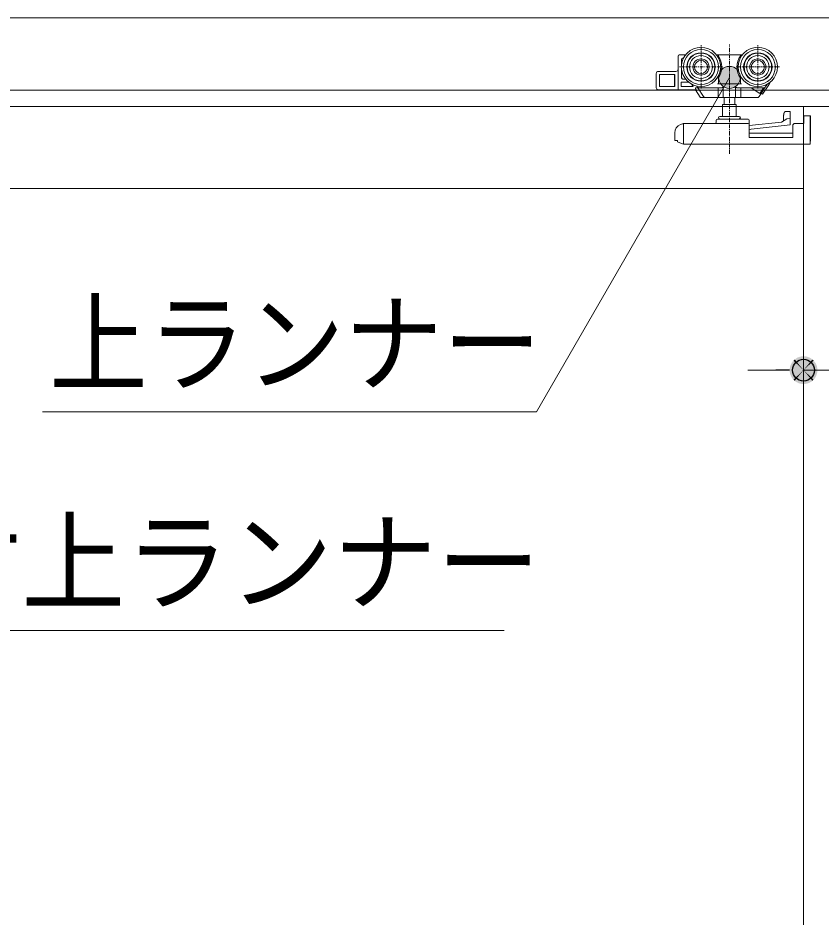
# Model space of a CAD drawing. Units: millimetres, scale not verified. Extents: x -6062 to 6062, y -3045 to 3045.
# Drawn here: x -2622.8 to -2255.5, y -11 to 400 of the extents above; entities that cross this region are included whole.
import ezdxf
from ezdxf.enums import TextEntityAlignment as Align

# ---------------------------------------------------------------- set-up
doc = ezdxf.new("R2010")
doc.units = ezdxf.units.MM
doc.header["$LTSCALE"] = 20
doc.header["$PDMODE"] = 32
doc.header["$PDSIZE"] = 10
doc.linetypes.add('USER1', pattern=[2.91, 1.76, -0.4, 0.35, -0.4])
for name, color, linetype, lineweight in [('0-0_3一般', 7, 'Continuous', 15), ('0-1_2寸法-3', 7, 'Continuous', 15), ('0-3_0', 7, 'Continuous', 25), ('0-5_2寸法-2', 7, 'Continuous', 15)]:
    doc.layers.add(name, color=color, linetype=linetype, lineweight=lineweight)
doc.layers.add('0-4_Defpoints', color=7, linetype='Continuous')
doc.styles.add('ＭＳ Ｐゴシック', font='')
doc.styles.get('ＭＳ Ｐゴシック').set_extended_font_data('MS PGothic')

# ---------------------------------------------------------------- blocks, each defined once
blk = doc.blocks.new('_Dot')
at = {"layer": '0-3_0'}
blk.add_line((-10, 0), (-20, 0), dxfattribs=at)
for points in [[(0, 0), (-8.09, 5.88), (-7.29, 6.85)], [(0, 0), (-7.29, 6.85), (-6.37, 7.71)], [(0, 0), (-6.37, 7.71), (-5.36, 8.44)], [(0, 0), (-5.36, 8.44), (-4.26, 9.05)], [(0, 0), (-4.26, 9.05), (-3.09, 9.51)], [(0, 0), (-3.09, 9.51), (-1.87, 9.82)], [(0, 0), (-1.87, 9.82), (-0.63, 9.98)], [(0, 0), (-0.63, 9.98), (0.63, 9.98)], [(0, 0), (0.63, 9.98), (1.87, 9.82)], [(0, 0), (1.87, 9.82), (3.09, 9.51)], [(0, 0), (3.09, 9.51), (4.26, 9.05)], [(0, 0), (4.26, 9.05), (5.36, 8.44)], [(0, 0), (5.36, 8.44), (6.37, 7.71)], [(0, 0), (6.37, 7.71), (7.29, 6.85)], [(0, 0), (7.29, 6.85), (8.09, 5.88)], [(0, 0), (-10, 0), (-9.92, 1.25)], [(0, 0), (-9.92, -1.25), (-10, 0)], [(0, 0), (-9.92, 1.25), (-9.69, 2.49)], [(0, 0), (-9.69, -2.49), (-9.92, -1.25)], [(0, 0), (-9.69, 2.49), (-9.3, 3.68)], [(0, 0), (-9.3, -3.68), (-9.69, -2.49)], [(0, 0), (-9.3, 3.68), (-8.76, 4.82)], [(0, 0), (-8.76, -4.82), (-9.3, -3.68)], [(0, 0), (-8.76, 4.82), (-8.09, 5.88)], [(0, 0), (-8.09, -5.88), (-8.76, -4.82)], [(0, 0), (-7.29, -6.85), (-8.09, -5.88)], [(0, 0), (-6.37, -7.71), (-7.29, -6.85)], [(0, 0), (-5.36, -8.44), (-6.37, -7.71)], [(0, 0), (-4.26, -9.05), (-5.36, -8.44)], [(0, 0), (-3.09, -9.51), (-4.26, -9.05)], [(0, 0), (-1.87, -9.82), (-3.09, -9.51)], [(0, 0), (-0.63, -9.98), (-1.87, -9.82)], [(0, 0), (0.63, -9.98), (-0.63, -9.98)], [(0, 0), (8.09, 5.88), (8.76, 4.82)], [(0, 0), (8.76, 4.82), (9.3, 3.68)], [(0, 0), (9.3, 3.68), (9.69, 2.49)], [(0, 0), (9.69, 2.49), (9.92, 1.25)], [(0, 0), (9.92, 1.25), (10, 0)], [(0, 0), (1.87, -9.82), (0.63, -9.98)], [(0, 0), (3.09, -9.51), (1.87, -9.82)], [(0, 0), (4.26, -9.05), (3.09, -9.51)], [(0, 0), (5.36, -8.44), (4.26, -9.05)], [(0, 0), (6.37, -7.71), (5.36, -8.44)], [(0, 0), (7.29, -6.85), (6.37, -7.71)], [(0, 0), (8.09, -5.88), (7.29, -6.85)], [(0, 0), (8.76, -4.82), (8.09, -5.88)], [(0, 0), (9.3, -3.68), (8.76, -4.82)], [(0, 0), (9.69, -2.49), (9.3, -3.68)], [(0, 0), (9.92, -1.25), (9.69, -2.49)], [(0, 0), (10, 0), (9.92, -1.25)]]:
    blk.add_solid(points, dxfattribs=at)
blk = doc.blocks.new('グループ-19')
at = {"layer": '0-0_3一般'}
for p, q in [((-60256.5, 8000), (8903.5, 8000)), ((-10668, 7652), (-10668, 7352)), ((-10658, 7662), (-10600.5, 7662)), ((-10315.5, 7662), (-10298, 7662)), ((-10298, 7662), (-10098, 7662)), ((-10298, 7659.3), (-10298, 7662)), ((-10298, 7659.3), (-10298, 7654.4)), ((-10298, 7654.4), (-10298, 7634.4)), ((-10098, 7662), (-10098, 7659.3)), ((-10098, 7662), (-10080.5, 7662)), ((-10098, 7654.4), (-10098, 7659.3)), ((-10098, 7634.4), (-10098, 7654.4)), ((-10636, 7578.7), (-10636, 7622)), ((-10626, 7632), (-10619.2, 7632)), ((-10868, 7362), (-10868, 7492)), ((-10688, 7512), (-10848, 7512)), ((-10838, 7482), (-10838, 7372)), ((-10698, 7482), (-10838, 7482)), ((-10701.6, 7482), (-10701.6, 7372)), ((-10698, 7372), (-10698, 7482)), ((-10636, 7452), (-10636, 7525.2)), ((-10571.1, 7412), (-10638, 7412)), ((-10638, 7412), (-10638, 7372)), ((-10600.5, 7442), (-10626, 7442)), ((-10307.8, 7452.4), (-10308, 7452.5)), ((-10298, 7398), (-10298, 7449.5)), ((-10098, 7449.5), (-10098, 7398)), ((-10088.2, 7452.4), (-10088, 7452.5)), ((-9829, 7403.9), (-9832.5, 7406.1)), ((-10848, 7342), (-10668, 7342)), ((-10838, 7372), (-10698, 7372)), ((-10638, 7372), (-10528.4, 7372)), ((-10528.4, 7372), (-10541.8, 7392.7)), ((-10497, 7342), (-10518.9, 7342)), ((-10508.9, 7362), (-10508.9, 7352)), ((-10486.1, 7362), (-10508.9, 7362)), ((-10466.4, 7276.5), (-10508.9, 7342)), ((-10492.6, 7372), (-10495.1, 7375.8)), ((-10492.6, 7372), (-10486.1, 7362)), ((-10434.2, 7282), (-10486.1, 7362)), ((-10270, 7362), (-10480.7, 7362)), ((-10301.9, 7282), (-10301.9, 7362)), ((-10254.3, 7371.5), (-10254.2, 7372)), ((-10254.2, 7372), (-10254.2, 7282)), ((-10141.8, 7282), (-10141.8, 7372)), ((-10126.5, 7362), (-10126, 7362)), ((-9879.6, 7362), (-10126, 7362)), ((-10088, 7398), (-10098, 7398)), ((-10094.1, 7282), (-10094.1, 7362)), ((-9919.2, 7310.9), (-9997.8, 7362)), ((-9919.2, 7310.9), (-9886, 7362)), ((-9854.2, 7392.7), (-9871.2, 7366.5)), ((-10427.7, 7272), (-10458, 7272)), ((-10434.2, 7282), (-10427.7, 7272)), ((-10427.7, 7272), (-10422.2, 7272)), ((-10296, 7272), (-10422.2, 7272)), ((-10296.3, 7272), (-10296, 7272)), ((-10251.9, 7272.1), (-10251.7, 7272)), ((-10247.5, 7272), (-10247.5, 7210)), ((-10148.5, 7210), (-10148.5, 7272)), ((-10144.1, 7272.1), (-10144.3, 7272)), ((-10100, 7272), (-10144.3, 7272)), ((-9943.4, 7272), (-10100, 7272)), ((-10099.7, 7272), (-10100, 7272)), ((-9918.8, 7311.1), (-9919.2, 7310.9)), ((-9907, 7311.4), (-9894.4, 7303.3)), ((-10261, 7210), (-10261, 7100)), ((-10135, 7210), (-10261, 7210)), ((-10135, 7100), (-10135, 7210)), ((-9520, 7190), (7040, 7190)), ((-9520, -39740), (-9520, 7190)), ((-9520, 7190), (-9520, -39740)), ((-10308, 7076), (-10251.3, 7076)), ((-10286, 7100), (-10110, 7100)), ((-10144.7, 7076), (-10251.3, 7076)), ((-10144.7, 7076), (-10028, 7076)), ((-9722, 7047.6), (-9672, 7079.1)), ((-9702, 7060.2), (-9702, 7112)), ((-9694.6, 7138.6), (-9694.3, 7139.2)), ((-9682.4, 7144.7), (-9682, 7144.7)), ((-9642.4, 7144.7), (-9682, 7144.7)), ((-9672, 7079.1), (-9642, 7082.3)), ((-9642, 7144.4), (-9642, 7142.8)), ((-9642, 7144.4), (-9642, 7144.4)), ((-9642, 7142.8), (-9642, 7136)), ((-9642, 7136), (-9642, 7082.3)), ((-9642, 7082.3), (-9642, 7022)), ((-9518, 7106), (-9458, 7106)), ((-9458, 7106), (-9458, 6846)), ((-9458, 7104), (-9456, 7104)), ((-9456, 7104), (-9456, 7094)), ((-9456, 6880), (-9456, 7094)), ((-10646.1, 7025.4), (-10637.4, 7028.7)), ((-10627.5, 7032.4), (-10637.4, 7028.7)), ((-10627.5, 7032.4), (-10619.7, 7035.3)), ((-10618, 7026.3), (-10618, 7026)), ((-10618, 6846), (-10618, 7026)), ((-10616.2, 7036), (-10028, 7036)), ((-10318, 7046), (-10318, 7066)), ((-10018, 7066), (-10018, 7046)), ((-10018, 7016), (-9722, 7047.6)), ((-10018, 7026), (-10018, 7046)), ((-10018, 7026), (-10018, 6908)), ((-9642, 7022), (-10000.1, 6983.7)), ((-9618, 7016), (-9618, 6908)), ((-10698, 6880), (-10698, 6950.5)), ((-9618, 6946), (-10018, 6946)), ((-9618, 6908), (-10018, 6908)), ((-10672.6, 6880), (-10698, 6880)), ((-10672.6, 6866.5), (-10672.6, 6880)), ((-10637.4, 6853.3), (-10672.6, 6866.5)), ((-10637.4, 6853.3), (-10618, 6846)), ((-10618, 6846), (-9458, 6846)), ((-25440, 6440), (-9520, 6440))]:
    blk.add_line(p, q, dxfattribs=at)
at = {"layer": '0-0_3一般', "linetype": 'USER1'}
for p, q in [((-10458, 7354), (-10458, 7750)), ((-10198, 6758.4), (-10198, 7758.4)), ((-9938, 7354), (-9938, 7750)), ((-10260, 7552), (-10656, 7552)), ((-9740, 7552), (-10136, 7552))]:
    blk.add_line(p, q, dxfattribs=at)
at = {"layer": '0-0_3一般'}
blk.add_lwpolyline([(7030, 7340), (-58550, 7340), (-58550, 8000), (7030, 8000)], close=True, dxfattribs=at)
for points in [[(-10298, 7449.5), (-10298.3, 7449.6), (-10298.5, 7449.7), (-10298.8, 7449.7), (-10299, 7449.8), (-10299.3, 7449.9), (-10299.5, 7449.9), (-10299.8, 7450), (-10300, 7450.1), (-10300.3, 7450.2), (-10300.5, 7450.2), (-10300.8, 7450.3), (-10301, 7450.4), (-10301.3, 7450.5), (-10301.5, 7450.5), (-10301.8, 7450.6), (-10302, 7450.7), (-10302.3, 7450.8), (-10302.5, 7450.8), (-10302.8, 7450.9), (-10303, 7451), (-10303.3, 7451.1), (-10303.5, 7451.1), (-10303.8, 7451.2), (-10304, 7451.3), (-10304.3, 7451.4), (-10304.5, 7451.4), (-10304.8, 7451.5), (-10305, 7451.6), (-10305.3, 7451.7), (-10305.5, 7451.7), (-10305.8, 7451.8), (-10306, 7451.9), (-10306.3, 7452), (-10306.5, 7452), (-10306.8, 7452.1), (-10307, 7452.2), (-10307.3, 7452.3), (-10307.5, 7452.3), (-10307.8, 7452.4)], [(-10098, 7449.5), (-10097.7, 7449.6), (-10097.5, 7449.7), (-10097.2, 7449.7), (-10097, 7449.8), (-10096.7, 7449.9), (-10096.5, 7449.9), (-10096.2, 7450), (-10096, 7450.1), (-10095.7, 7450.2), (-10095.5, 7450.2), (-10095.2, 7450.3), (-10095, 7450.4), (-10094.7, 7450.5), (-10094.5, 7450.5), (-10094.2, 7450.6), (-10094, 7450.7), (-10093.7, 7450.8), (-10093.5, 7450.8), (-10093.2, 7450.9), (-10093, 7451), (-10092.7, 7451.1), (-10092.5, 7451.1), (-10092.2, 7451.2), (-10092, 7451.3), (-10091.7, 7451.4), (-10091.5, 7451.4), (-10091.2, 7451.5), (-10091, 7451.6), (-10090.7, 7451.7), (-10090.5, 7451.7), (-10090.2, 7451.8), (-10090, 7451.9), (-10089.7, 7452), (-10089.5, 7452), (-10089.2, 7452.1), (-10089, 7452.2), (-10088.7, 7452.3), (-10088.5, 7452.3), (-10088.2, 7452.4)], [(-9829, 7403.9), (-9844.5, 7380.1), (-9894.4, 7303.3)], [(-10518.9, 7342), (-10668, 7342), (-10668, 7352)], [(-10098, 7398), (-10298, 7398), (-10308, 7398)], [(-10270, 7362), (-10269.5, 7362), (-10269, 7362), (-10268.5, 7362.1), (-10268, 7362.1), (-10267.5, 7362.2), (-10267, 7362.3), (-10266.4, 7362.4), (-10265.9, 7362.5), (-10265.4, 7362.6), (-10264.9, 7362.7), (-10264.4, 7362.8), (-10263.9, 7363), (-10263.4, 7363.1), (-10262.9, 7363.3), (-10262.4, 7363.5), (-10261.9, 7363.7), (-10261.3, 7363.9), (-10260.8, 7364.1), (-10260.3, 7364.3), (-10259.8, 7364.5), (-10259.3, 7364.8), (-10258.8, 7365), (-10258.4, 7365.3), (-10257.9, 7365.6), (-10257.5, 7365.9), (-10257.1, 7366.2), (-10256.8, 7366.5), (-10256.4, 7366.9), (-10256.1, 7367.2), (-10255.8, 7367.6), (-10255.6, 7368), (-10255.3, 7368.4), (-10255.1, 7368.8), (-10254.9, 7369.2), (-10254.8, 7369.6), (-10254.6, 7370.1), (-10254.5, 7370.5), (-10254.4, 7371), (-10254.3, 7371.5)], [(-10141.8, 7372), (-10141.7, 7371.5), (-10141.6, 7371), (-10141.5, 7370.5), (-10141.4, 7370.1), (-10141.2, 7369.6), (-10141.1, 7369.2), (-10140.9, 7368.8), (-10140.7, 7368.4), (-10140.4, 7368), (-10140.2, 7367.6), (-10139.9, 7367.2), (-10139.6, 7366.9), (-10139.2, 7366.5), (-10138.9, 7366.2), (-10138.5, 7365.9), (-10138.1, 7365.6), (-10137.6, 7365.3), (-10137.2, 7365), (-10136.7, 7364.8), (-10136.2, 7364.5), (-10135.7, 7364.3), (-10135.2, 7364.1), (-10134.7, 7363.9), (-10134.1, 7363.7), (-10133.6, 7363.5), (-10133.1, 7363.3), (-10132.6, 7363.1), (-10132.1, 7363), (-10131.6, 7362.8), (-10131.1, 7362.7), (-10130.6, 7362.6), (-10130.1, 7362.5), (-10129.6, 7362.4), (-10129, 7362.3), (-10128.5, 7362.2), (-10128, 7362.1), (-10127.5, 7362.1), (-10127, 7362), (-10126.5, 7362)], [(-9871.2, 7366.5), (-9908.3, 7309.4), (-9926.7, 7281.1)], [(-10301.9, 7282), (-10301.9, 7281.7), (-10301.9, 7281.3), (-10301.8, 7281), (-10301.8, 7280.7), (-10301.7, 7280.4), (-10301.7, 7280.1), (-10301.6, 7279.8), (-10301.6, 7279.4), (-10301.5, 7279.1), (-10301.4, 7278.8), (-10301.4, 7278.5), (-10301.3, 7278.2), (-10301.2, 7277.9), (-10301.1, 7277.6), (-10301, 7277.3), (-10300.9, 7276.9), (-10300.8, 7276.6), (-10300.7, 7276.3), (-10300.6, 7276), (-10300.4, 7275.7), (-10300.3, 7275.4), (-10300.2, 7275.1), (-10300, 7274.8), (-10299.8, 7274.6), (-10299.7, 7274.3), (-10299.5, 7274.1), (-10299.3, 7273.8), (-10299.1, 7273.6), (-10298.9, 7273.4), (-10298.7, 7273.2), (-10298.5, 7273), (-10298.2, 7272.9), (-10298, 7272.7), (-10297.7, 7272.6), (-10297.5, 7272.4), (-10297.2, 7272.3), (-10296.9, 7272.2), (-10296.6, 7272.1), (-10296.3, 7272)], [(-10144.3, 7272), (-10251.7, 7272), (-10296, 7272)], [(-10254.2, 7282), (-10254.2, 7281.7), (-10254.2, 7281.4), (-10254.2, 7281.2), (-10254.2, 7280.9), (-10254.2, 7280.6), (-10254.2, 7280.3), (-10254.2, 7280.1), (-10254.2, 7279.8), (-10254.2, 7279.5), (-10254.2, 7279.2), (-10254.2, 7278.9), (-10254.2, 7278.7), (-10254.2, 7278.4), (-10254.2, 7278.1), (-10254.1, 7277.8), (-10254.1, 7277.5), (-10254.1, 7277.2), (-10254.1, 7276.9), (-10254.1, 7276.7), (-10254.1, 7276.4), (-10254.1, 7276.1), (-10254.1, 7275.8), (-10254, 7275.5), (-10254, 7275.3), (-10253.9, 7275), (-10253.9, 7274.7), (-10253.8, 7274.5), (-10253.7, 7274.3), (-10253.6, 7274), (-10253.5, 7273.8), (-10253.3, 7273.6), (-10253.2, 7273.4), (-10253, 7273.2), (-10252.9, 7273), (-10252.7, 7272.8), (-10252.5, 7272.6), (-10252.3, 7272.4), (-10252.1, 7272.3), (-10251.9, 7272.1)], [(-10141.8, 7282), (-10141.8, 7281.7), (-10141.8, 7281.4), (-10141.8, 7281.2), (-10141.8, 7280.9), (-10141.8, 7280.6), (-10141.8, 7280.3), (-10141.8, 7280.1), (-10141.8, 7279.8), (-10141.8, 7279.5), (-10141.8, 7279.2), (-10141.8, 7278.9), (-10141.8, 7278.7), (-10141.8, 7278.4), (-10141.8, 7278.1), (-10141.9, 7277.8), (-10141.9, 7277.5), (-10141.9, 7277.2), (-10141.9, 7276.9), (-10141.9, 7276.7), (-10141.9, 7276.4), (-10141.9, 7276.1), (-10141.9, 7275.8), (-10142, 7275.5), (-10142, 7275.3), (-10142.1, 7275), (-10142.1, 7274.7), (-10142.2, 7274.5), (-10142.3, 7274.3), (-10142.4, 7274), (-10142.5, 7273.8), (-10142.7, 7273.6), (-10142.8, 7273.4), (-10143, 7273.2), (-10143.1, 7273), (-10143.3, 7272.8), (-10143.5, 7272.6), (-10143.7, 7272.4), (-10143.9, 7272.3), (-10144.1, 7272.1)], [(-10094.1, 7282), (-10094.1, 7281.7), (-10094.1, 7281.3), (-10094.2, 7281), (-10094.2, 7280.7), (-10094.3, 7280.4), (-10094.3, 7280.1), (-10094.4, 7279.8), (-10094.4, 7279.4), (-10094.5, 7279.1), (-10094.6, 7278.8), (-10094.6, 7278.5), (-10094.7, 7278.2), (-10094.8, 7277.9), (-10094.9, 7277.6), (-10095, 7277.3), (-10095.1, 7276.9), (-10095.2, 7276.6), (-10095.3, 7276.3), (-10095.4, 7276), (-10095.6, 7275.7), (-10095.7, 7275.4), (-10095.8, 7275.1), (-10096, 7274.8), (-10096.2, 7274.6), (-10096.3, 7274.3), (-10096.5, 7274.1), (-10096.7, 7273.8), (-10096.9, 7273.6), (-10097.1, 7273.4), (-10097.3, 7273.2), (-10097.5, 7273), (-10097.8, 7272.9), (-10098, 7272.7), (-10098.3, 7272.6), (-10098.5, 7272.4), (-10098.8, 7272.3), (-10099.1, 7272.2), (-10099.4, 7272.1), (-10099.7, 7272)], [(-9908.3, 7309.4), (-9908.1, 7309.7), (-9908, 7310), (-9907.9, 7310.2), (-9907.8, 7310.5), (-9907.8, 7310.7), (-9907.8, 7311), (-9907.8, 7311.2), (-9907.8, 7311.4), (-9907.9, 7311.5), (-9908, 7311.7), (-9908.2, 7311.8), (-9908.4, 7312), (-9908.6, 7312.1), (-9908.9, 7312.2), (-9909.2, 7312.2), (-9909.5, 7312.3), (-9909.8, 7312.3), (-9910.2, 7312.4), (-9910.6, 7312.4), (-9911.1, 7312.4), (-9911.5, 7312.3), (-9912, 7312.3), (-9912.5, 7312.3), (-9912.9, 7312.2), (-9913.3, 7312.2), (-9913.8, 7312.1), (-9914.2, 7312.1), (-9914.6, 7312), (-9915, 7312), (-9915.4, 7311.9), (-9915.8, 7311.8), (-9916.2, 7311.8), (-9916.6, 7311.7), (-9917, 7311.6), (-9917.4, 7311.5), (-9917.8, 7311.4), (-9918.1, 7311.3), (-9918.5, 7311.2), (-9918.8, 7311.1)], [(-25760, 7190), (-9200, 7190), (-9200, -39740)], [(-9701.9, 7112.1), (-9701.9, 7112.8), (-9701.8, 7113.5), (-9701.8, 7114.2), (-9701.8, 7114.9), (-9701.7, 7115.6), (-9701.7, 7116.3), (-9701.6, 7117), (-9701.6, 7117.8), (-9701.5, 7118.5), (-9701.4, 7119.2), (-9701.3, 7119.9), (-9701.2, 7120.6), (-9701, 7121.3), (-9700.9, 7122), (-9700.7, 7122.7), (-9700.6, 7123.4), (-9700.4, 7124), (-9700.2, 7124.7), (-9700.1, 7125.4), (-9699.9, 7126.1), (-9699.7, 7126.8), (-9699.4, 7127.5), (-9699.2, 7128.2), (-9699, 7128.9), (-9698.7, 7129.5), (-9698.5, 7130.2), (-9698.3, 7130.9), (-9698, 7131.5), (-9697.7, 7132.2), (-9697.4, 7132.8), (-9697.2, 7133.5), (-9696.9, 7134.1), (-9696.6, 7134.8), (-9696.3, 7135.4), (-9695.9, 7136.1), (-9695.6, 7136.7), (-9695.3, 7137.3), (-9695, 7138), (-9694.6, 7138.6)], [(-9694.2, 7139.2), (-9694.1, 7139.5), (-9693.9, 7139.8), (-9693.7, 7140.1), (-9693.5, 7140.4), (-9693.3, 7140.6), (-9693.1, 7140.9), (-9692.9, 7141.1), (-9692.7, 7141.4), (-9692.4, 7141.6), (-9692.2, 7141.8), (-9691.9, 7142), (-9691.7, 7142.2), (-9691.4, 7142.4), (-9691.1, 7142.6), (-9690.8, 7142.8), (-9690.5, 7142.9), (-9690.1, 7143.1), (-9689.8, 7143.2), (-9689.5, 7143.3), (-9689.1, 7143.4), (-9688.7, 7143.5), (-9688.4, 7143.6), (-9688, 7143.7), (-9687.7, 7143.8), (-9687.3, 7143.9), (-9687, 7144), (-9686.6, 7144.1), (-9686.2, 7144.2), (-9685.9, 7144.2), (-9685.5, 7144.3), (-9685.2, 7144.3), (-9684.8, 7144.4), (-9684.5, 7144.5), (-9684.1, 7144.5), (-9683.8, 7144.5), (-9683.4, 7144.6), (-9683.1, 7144.6), (-9682.7, 7144.6), (-9682.4, 7144.7)], [(-9642.4, 7144.7), (-9642.3, 7144.7), (-9642.3, 7144.7), (-9642.3, 7144.7), (-9642.3, 7144.7), (-9642.3, 7144.7), (-9642.3, 7144.7), (-9642.3, 7144.7), (-9642.3, 7144.7), (-9642.2, 7144.7), (-9642.2, 7144.7), (-9642.2, 7144.7), (-9642.2, 7144.6), (-9642.2, 7144.6), (-9642.2, 7144.6), (-9642.2, 7144.6), (-9642.2, 7144.6), (-9642.2, 7144.6), (-9642.1, 7144.6), (-9642.1, 7144.6), (-9642.1, 7144.6), (-9642.1, 7144.6), (-9642.1, 7144.6), (-9642.1, 7144.6), (-9642.1, 7144.6), (-9642.1, 7144.6), (-9642.1, 7144.5), (-9642.1, 7144.5), (-9642.1, 7144.5), (-9642, 7144.5), (-9642, 7144.5), (-9642, 7144.5), (-9642, 7144.5), (-9642, 7144.5), (-9642, 7144.5), (-9642, 7144.4), (-9642, 7144.4), (-9642, 7144.4), (-9642, 7144.4), (-9642, 7144.4)], [(-9518, 7106), (-9518, 7036), (-9598, 7036)], [(-10627.5, 7032.4), (-10627.2, 7032.3), (-10626.9, 7032.2), (-10626.6, 7032.1), (-10626.3, 7032), (-10626, 7032), (-10625.7, 7031.8), (-10625.4, 7031.7), (-10625.1, 7031.6), (-10624.8, 7031.5), (-10624.5, 7031.4), (-10624.2, 7031.3), (-10623.9, 7031.2), (-10623.6, 7031.1), (-10623.3, 7031), (-10623, 7030.9), (-10622.7, 7030.7), (-10622.4, 7030.6), (-10622.1, 7030.5), (-10621.8, 7030.4), (-10621.5, 7030.2), (-10621.2, 7030.1), (-10620.9, 7030), (-10620.6, 7029.8), (-10620.4, 7029.7), (-10620.1, 7029.5), (-10619.9, 7029.3), (-10619.6, 7029.2), (-10619.4, 7029), (-10619.2, 7028.8), (-10619.1, 7028.5), (-10618.9, 7028.3), (-10618.7, 7028.1), (-10618.6, 7027.9), (-10618.5, 7027.6), (-10618.4, 7027.4), (-10618.3, 7027.1), (-10618.2, 7026.8), (-10618.1, 7026.6), (-10618, 7026.3)], [(-9458, 6868.8), (-9456.6, 6873.7), (-9456, 6880)]]:
    blk.add_lwpolyline(points, dxfattribs=at)
for centre, radius in [((-10458, 7552), 180), ((-9938, 7552), 180), ((-10458, 7552), 160), ((-10458, 7552), 130), ((-10458, 7552), 126), ((-10458, 7552), 104), ((-9938, 7552), 160), ((-9938, 7552), 130), ((-9938, 7552), 126), ((-9938, 7552), 104), ((-10458, 7552), 74), ((-10458, 7552), 60), ((-9938, 7552), 74), ((-9938, 7552), 60)]:
    blk.add_circle(centre, radius, dxfattribs=at)
for centre, radius, start, end in [((-10658, 7652), 10, 90, 180), ((-10458, 7552), 190, 327.3631, 32.6369), ((-9938, 7552), 190, 147.3631, 212.6369), ((-10626, 7622), 10, 90, 180), ((-10848, 7492), 20, 90, 180), ((-10688, 7532), 20, 270, 0), ((-10616, 7462), 20, 180, 270), ((-10626, 7452), 10, 180, 270), ((-10848, 7362), 20, 180, 270), ((-10518.9, 7352), 10, 270, 0), ((-10480.7, 7372), 10, 213, 270), ((-9879.6, 7372), 10, 270, 327), ((-10458, 7282), 10, 213, 270), ((-10422.2, 7282), 10, 213, 270), ((-9943.4, 7292), 20, 270, 327), ((-10308, 7066), 10, 90, 180), ((-10286, 7088), 12, 90, 180), ((-10286, 7088), 12, 180, 270), ((-10110, 7088), 12, 0, 90), ((-10110, 7088), 12, 270, 0), ((-10028, 7066), 10, 0, 90), ((-10618, 6950.5), 80, 110.55605, 180), ((-10616.2, 7026), 10, 90, 110.55605), ((-10328, 7046), 10, 270, 0), ((-10028, 7026), 10, 0, 90), ((-9598, 7016), 20, 90, 180), ((-9998, 6963.8), 20, 96.10164, 180)]:
    blk.add_arc(centre, radius, start, end, dxfattribs=at)

msp = doc.modelspace()

# ---------------------------------------------------------------- hatches: boundary and pattern name
at = {"layer": '0-1_2寸法-3'}
msp.add_hatch(color=256, dxfattribs=at).paths.add_polyline_path([(-2292.39, 372.84, 1), (-2302.41, 372.84, 1)])

# ---------------------------------------------------------------- linework, layer by layer
for points in [[(-2400.43, 120), (-3029.27, 120), (-2883.02, 373.3)], [(-2611.56, 220), (-2385.64, 220), (-2297.4, 372.84)]]:
    msp.add_lwpolyline(points, dxfattribs=at)
msp.add_circle((-2297.4, 372.84), 5.01, dxfattribs=at)
at = {"layer": '0-4_Defpoints'}
msp.add_point((-2263.5, 239), dxfattribs=at)
at = {"layer": '0-5_2寸法-2'}
for p, q in [((-2263.5, 259), (-2263.3, 259)), ((-2276.21, 239), (-2288.92, 239)), ((-2247.5, 239), (-2263.5, 239))]:
    msp.add_line(p, q, dxfattribs=at)

# ---------------------------------------------------------------- block references
at = {"layer": '0-0_3一般', "xscale": 0.05, "yscale": 0.05}
msp.add_blockref('グループ-19', (-1787.5, 0), dxfattribs=at)
at = {"layer": '0-5_2寸法-2', "xscale": 0.6356201, "yscale": 0.6356201}
msp.add_blockref('_Dot', (-2263.5, 239), dxfattribs=at)

# ---------------------------------------------------------------- texts
at = {"layer": '0-1_2寸法-3', "style": 'ＭＳ Ｐゴシック'}
for s, width, p in [('上ランナー', 0.9, (-2608.52, 221.97)), ('ダブルダンパー付上ランナー', 0.95, (-3001.36, 121.97))]:
    msp.add_text(s, height=36.66, dxfattribs=dict(at, width=width)).set_placement(p, align=Align.BOTTOM_LEFT)

doc.saveas('drawing.dxf')
